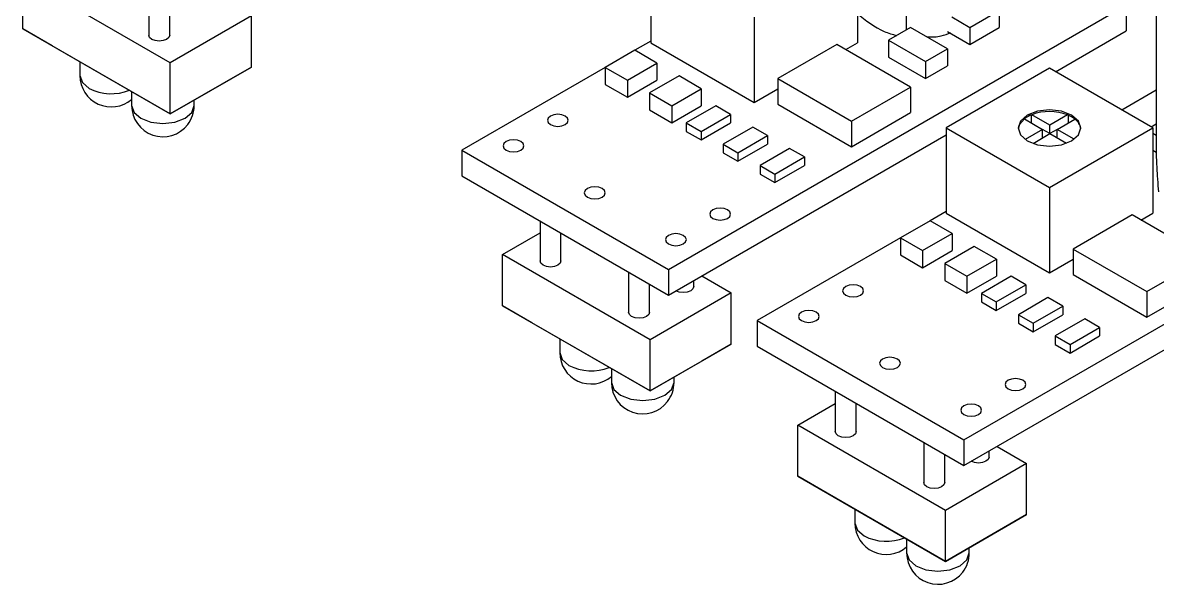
# Model space of a CAD drawing. Header units: millimetres. Extents: x 53 to 380, y 29 to 265.
# Drawn here: x 252.91 to 280.09, y 38.24 to 51.69 of the extents above; entities that cross this region are included whole.
import ezdxf

# ---------------------------------------------------------------- set-up
doc = ezdxf.new("R2010")
doc.units = ezdxf.units.MM

msp = doc.modelspace()

# ---------------------------------------------------------------- linework, layer by layer
at = {"color": 7, "linetype": 'Continuous', "lineweight": 25}
for p, q in [((274.0735, 60.4577), (274.0735, 51.5178)), ((280.0576, 57.0031), (280.0576, 48.5592)), ((267.9555, 53.2521), (267.9555, 51.2107)), ((272.9053, 53.2521), (272.9053, 51.2107)), ((256.4474, 50.7307), (252.9118, 52.7717)), ((252.9118, 51.5469), (252.9118, 52.7717)), ((255.9322, 52.355), (255.9322, 51.3941)), ((256.4322, 51.3941), (256.4322, 52.0664)), ((268.3798, 45.7816), (279.34, 52.1088)), ((275.5923, 51.5782), (276.2994, 51.9864)), ((276.2994, 51.9864), (276.2994, 51.5781)), ((279.34, 52.1088), (279.34, 51.4964)), ((258.3919, 51.8533), (256.4474, 50.7307)), ((258.3919, 50.6285), (258.3919, 51.8533)), ((270.4304, 51.8234), (270.4304, 49.782)), ((275.1603, 51.8276), (275.5923, 51.5782)), ((252.9118, 51.5469), (256.4474, 49.5059)), ((253.6189, 51.1387), (252.9118, 51.5469)), ((274.1781, 51.5782), (273.6477, 51.272)), ((275.062, 51.0679), (274.1781, 51.5782)), ((275.062, 51.4761), (275.5923, 51.1699)), ((275.5923, 51.5782), (275.5923, 51.1699)), ((275.5923, 51.1699), (276.2994, 51.5781)), ((277.6433, 50.5169), (279.34, 51.4964)), ((256.4474, 49.5058), (253.6189, 51.1387)), ((267.9555, 51.2515), (267.5707, 51.0294)), ((267.9555, 51.2107), (270.4304, 49.782)), ((272.4103, 51.17), (270.9961, 50.3536)), ((274.1781, 50.1495), (272.4103, 51.17)), ((272.6225, 51.0475), (272.9053, 51.2107)), ((273.6477, 51.272), (273.6477, 50.8638)), ((273.6477, 51.272), (274.5316, 50.7618)), ((267.5706, 51.0294), (266.8635, 50.6212)), ((268.1009, 50.7232), (267.5706, 51.0294)), ((273.6477, 50.8638), (274.5316, 50.3535)), ((274.5316, 50.7618), (275.062, 51.0679)), ((275.062, 51.0679), (275.062, 50.6597)), ((254.2832, 50.7552), (254.2832, 50.4242)), ((256.4474, 49.5059), (256.4474, 50.7307)), ((256.4474, 49.5059), (258.3919, 50.6285)), ((258.3919, 50.6285), (257.6848, 50.2202)), ((266.8635, 50.6211), (263.4301, 48.639)), ((266.8635, 50.6212), (266.8635, 50.2129)), ((266.8635, 50.6212), (267.3938, 50.315)), ((267.3938, 50.315), (268.1009, 50.7232)), ((268.1009, 50.7232), (268.1009, 50.315)), ((274.5316, 50.7618), (274.5316, 50.3535)), ((274.5316, 50.3535), (275.062, 50.6597)), ((277.5015, 50.5988), (275.0266, 49.17)), ((279.9764, 49.17), (277.5015, 50.5988)), ((267.3938, 49.9068), (268.1009, 50.315)), ((267.3938, 50.315), (267.3938, 49.9068)), ((268.6313, 50.4171), (267.9242, 50.0089)), ((269.1616, 50.1109), (268.6313, 50.4171)), ((270.9961, 50.3536), (270.9961, 49.7412)), ((270.9961, 50.3536), (272.7639, 49.3331)), ((255.5206, 50.0409), (255.5206, 49.7098)), ((257.6848, 50.2202), (256.4474, 49.5058)), ((266.8635, 50.2129), (267.3938, 49.9068)), ((267.9242, 50.0089), (267.9242, 49.6006)), ((267.9242, 50.0089), (268.4545, 49.7027)), ((268.4545, 49.7027), (269.1616, 50.1109)), ((269.1616, 50.1109), (269.1616, 49.7027)), ((270.4304, 49.782), (270.9961, 50.1086)), ((272.7639, 49.3331), (274.1781, 50.1495)), ((274.1781, 50.1495), (274.1781, 49.5371)), ((280.0576, 50.0738), (279.2342, 49.5985)), ((257.0206, 49.7098), (257.0206, 49.8368)), ((270.9961, 49.7412), (272.7639, 48.7207)), ((256.4474, 49.5058), (256.4474, 49.5059)), ((267.9242, 49.6006), (268.4545, 49.2945)), ((268.4545, 49.2945), (269.1616, 49.7027)), ((268.4545, 49.7027), (268.4545, 49.2945)), ((269.5112, 49.7004), (268.8041, 49.2922)), ((269.1576, 49.0881), (269.8647, 49.4963)), ((269.8647, 49.4963), (269.5112, 49.7004)), ((269.8647, 49.4963), (269.8647, 49.2922)), ((272.7639, 48.7207), (274.1781, 49.5371)), ((277.0721, 49.2902), (277.0721, 49.4842)), ((277.514, 49.2392), (277.0825, 49.4883)), ((277.9353, 49.4824), (277.514, 49.2392)), ((277.956, 49.2902), (277.956, 49.4736)), ((268.8041, 49.2922), (268.8041, 49.0881)), ((268.8041, 49.2922), (269.1576, 49.0881)), ((269.1576, 48.884), (269.8647, 49.2922)), ((270.3951, 49.1901), (269.688, 48.7819)), ((270.7486, 48.986), (270.3951, 49.1901)), ((272.7639, 49.3331), (272.7639, 48.7207)), ((276.9013, 49.3888), (277.3372, 49.1371)), ((277.514, 49.0351), (277.514, 49.2392)), ((277.6908, 49.1371), (278.1123, 49.3805)), ((280.0576, 49.2575), (279.9412, 49.1903)), ((268.3798, 45.1692), (275.0266, 49.0063)), ((268.8041, 49.0881), (269.1576, 48.884)), ((269.1576, 49.0881), (269.1576, 48.884)), ((270.0415, 48.5778), (270.7486, 48.986)), ((270.7486, 48.986), (270.7486, 48.7819)), ((275.0266, 49.17), (275.0266, 47.1287)), ((275.0266, 49.17), (277.5015, 47.7413)), ((277.3372, 49.1371), (276.9202, 48.8964)), ((277.1088, 48.8012), (277.514, 49.0351)), ((277.514, 49.0351), (277.3372, 49.1371)), ((277.3372, 48.933), (277.3372, 49.1371)), ((277.5015, 47.7413), (279.9764, 49.17)), ((277.6908, 49.1371), (277.514, 49.0351)), ((277.514, 49.0351), (277.9095, 48.8068)), ((277.6908, 48.933), (277.6908, 49.1371)), ((278.0938, 48.9045), (277.6908, 49.1371)), ((279.9764, 49.17), (279.9764, 47.1287)), ((279.9764, 49.0473), (280.0576, 49.0004)), ((269.688, 48.7819), (269.688, 48.5778)), ((269.688, 48.7819), (270.0415, 48.5778)), ((270.0415, 48.3737), (270.7486, 48.7819)), ((271.2789, 48.6799), (270.5718, 48.2717)), ((271.6325, 48.4758), (271.2789, 48.6799)), ((263.4301, 48.639), (263.4301, 48.0266)), ((263.4301, 48.639), (268.3798, 45.7816)), ((269.688, 48.5778), (270.0415, 48.3737)), ((270.0415, 48.5778), (270.0415, 48.3737)), ((270.9254, 48.0676), (271.6325, 48.4758)), ((271.6325, 48.4758), (271.6325, 48.2717)), ((279.9764, 48.639), (280.0576, 48.5921)), ((270.5718, 48.2717), (270.5718, 48.0676)), ((270.5718, 48.2717), (270.9254, 48.0676)), ((270.9254, 47.8635), (271.6325, 48.2717)), ((263.4301, 48.0266), (268.3798, 45.1692)), ((270.5718, 48.0676), (270.9254, 47.8635)), ((270.9254, 48.0676), (270.9254, 47.8635)), ((275.4509, 41.6996), (286.411, 48.0267)), ((277.5015, 47.7413), (277.5015, 45.7)), ((275.4509, 41.0872), (286.411, 47.4143)), ((275.0266, 47.1695), (274.6417, 46.9473)), ((275.0266, 47.1287), (277.5015, 45.7)), ((279.4814, 47.088), (278.0672, 46.2716)), ((281.2491, 46.0675), (279.4814, 47.088)), ((279.6936, 46.9655), (279.9764, 47.1287)), ((265.3014, 46.9463), (265.3014, 45.9853)), ((274.6417, 46.9474), (273.9346, 46.5392)), ((275.172, 46.6412), (274.6417, 46.9474)), ((264.4023, 46.1384), (265.3014, 46.6574)), ((265.8014, 45.9853), (265.8014, 46.6577)), ((273.9346, 46.5391), (270.5011, 44.557)), ((273.9346, 46.5392), (273.9346, 46.1309)), ((273.9346, 46.5392), (274.4649, 46.233)), ((274.4649, 46.233), (275.172, 46.6412)), ((275.172, 46.6412), (275.172, 46.2329)), ((274.4649, 46.233), (274.4649, 45.8247)), ((274.4649, 45.8247), (275.172, 46.2329)), ((275.7023, 46.3351), (274.9952, 45.9268)), ((276.2327, 46.0289), (275.7023, 46.3351)), ((278.0672, 46.2716), (278.0672, 45.6591)), ((278.0672, 46.2716), (279.8349, 45.251)), ((267.9379, 44.0974), (264.4023, 46.1384)), ((264.4023, 44.9136), (264.4023, 46.1384)), ((273.9346, 46.1309), (274.4649, 45.8247)), ((274.9952, 45.9268), (274.9952, 45.5186)), ((274.9952, 45.9268), (275.5256, 45.6207)), ((275.5256, 45.6207), (276.2327, 46.0289)), ((276.2327, 46.0289), (276.2327, 45.6206)), ((277.5015, 45.7), (278.0672, 46.0265)), ((279.8349, 45.251), (281.2491, 46.0675)), ((267.4227, 45.7217), (267.4227, 44.7607)), ((268.3798, 45.7816), (268.3798, 45.1692)), ((278.0672, 45.6591), (279.8349, 44.6386)), ((267.9227, 44.7607), (267.9227, 45.4331)), ((268.9834, 45.373), (268.9834, 45.5176)), ((269.1751, 45.6283), (269.8824, 45.22)), ((274.9952, 45.5186), (275.5256, 45.2124)), ((275.5256, 45.6207), (275.5256, 45.2124)), ((275.5256, 45.2124), (276.2327, 45.6206)), ((276.5822, 45.6184), (275.8751, 45.2102)), ((276.2287, 45.0061), (276.9358, 45.4143)), ((276.9358, 45.4143), (276.5822, 45.6184)), ((276.9358, 45.4143), (276.9358, 45.2101)), ((279.8349, 44.6386), (281.2491, 45.455)), ((269.8824, 45.22), (267.9379, 44.0974)), ((269.8824, 43.9952), (269.8824, 45.22)), ((275.8751, 45.2102), (275.8751, 45.006)), ((275.8751, 45.2102), (276.2287, 45.0061)), ((276.2287, 44.8019), (276.9358, 45.2101)), ((277.4661, 45.1081), (276.759, 44.6999)), ((277.8197, 44.904), (277.4661, 45.1081)), ((279.8349, 45.251), (279.8349, 44.6386)), ((264.4023, 44.9136), (267.9379, 42.8726)), ((265.1094, 44.5053), (264.4023, 44.9136)), ((275.8751, 45.006), (276.2287, 44.8019)), ((276.2287, 45.0061), (276.2287, 44.8019)), ((277.1126, 44.4958), (277.8197, 44.904)), ((277.8197, 44.904), (277.8197, 44.6999)), ((276.759, 44.6999), (276.759, 44.4958)), ((276.759, 44.6999), (277.1126, 44.4958)), ((277.1126, 44.2917), (277.8197, 44.6999)), ((278.35, 44.5979), (277.6429, 44.1897)), ((278.7036, 44.3938), (278.35, 44.5979)), ((267.9379, 42.8725), (265.1094, 44.5053)), ((270.5011, 44.557), (270.5011, 43.9446)), ((270.5011, 44.557), (275.4509, 41.6996)), ((276.759, 44.4958), (277.1126, 44.2917)), ((277.1126, 44.4958), (277.1126, 44.2917)), ((277.9965, 43.9855), (278.7036, 44.3938)), ((278.7036, 44.3938), (278.7036, 44.1896)), ((265.7736, 44.1219), (265.7736, 43.7909)), ((267.9379, 42.8726), (267.9379, 44.0974)), ((277.6429, 44.1897), (277.6429, 43.9855)), ((277.6429, 44.1897), (277.9965, 43.9855)), ((277.9965, 43.7814), (278.7036, 44.1896)), ((267.9379, 42.8726), (269.8824, 43.9952)), ((269.8824, 43.9952), (269.1753, 43.5869)), ((270.5011, 43.9446), (275.4509, 41.0872)), ((277.6429, 43.9855), (277.9965, 43.7814)), ((277.9965, 43.9855), (277.9965, 43.7814)), ((269.1753, 43.5869), (267.9379, 42.8725)), ((267.0111, 43.4075), (267.0111, 43.0765)), ((268.5111, 43.0765), (268.5111, 43.2034)), ((267.9379, 42.8725), (267.9379, 42.8726)), ((272.3724, 42.8643), (272.3724, 41.9033)), ((271.4734, 42.0564), (272.3724, 42.5754)), ((272.8724, 41.9033), (272.8724, 42.5757)), ((275.0089, 40.0154), (271.4734, 42.0564)), ((271.4734, 40.8316), (271.4734, 42.0564)), ((274.4938, 41.6397), (274.4938, 40.6787)), ((275.4509, 41.6996), (275.4509, 41.0872)), ((274.9938, 40.6787), (274.9938, 41.351)), ((276.0544, 41.291), (276.0544, 41.4356)), ((276.2461, 41.5463), (276.9535, 41.1379)), ((276.9535, 41.1379), (275.0089, 40.0154)), ((276.9535, 39.9131), (276.9535, 41.1379)), ((271.4734, 40.8316), (275.0089, 38.7906)), ((272.1805, 40.4233), (271.4734, 40.8316)), ((275.0089, 38.7905), (272.1805, 40.4233)), ((272.8447, 40.0399), (272.8447, 39.7088)), ((275.0089, 38.7906), (275.0089, 40.0154)), ((275.0089, 38.7906), (276.9535, 39.9131)), ((276.9535, 39.9131), (276.2464, 39.5048)), ((276.2464, 39.5048), (275.0089, 38.7905)), ((274.0822, 39.3255), (274.0822, 38.9945)), ((275.5822, 38.9945), (275.5822, 39.1214)), ((275.0089, 38.7905), (275.0089, 38.7906))]:
    msp.add_line(p, q, dxfattribs=at)
at = {"color": 7, "linetype": 'Continuous', "lineweight": 25, "flags": 128}
for points in [[(256.4322, 51.3941), (256.4132, 51.3388), (256.359, 51.292), (256.2779, 51.2607), (256.1822, 51.2497), (256.0865, 51.2607), (256.0054, 51.292), (255.9512, 51.3388), (255.9322, 51.3941)], [(265.5514, 49.2513), (265.6325, 49.2201), (265.7281, 49.2091), (265.8238, 49.2201), (265.9049, 49.2513), (265.9591, 49.2982), (265.9781, 49.3534), (265.9591, 49.4086), (265.9049, 49.4554), (265.8238, 49.4867), (265.7281, 49.4977), (265.6325, 49.4867), (265.5514, 49.4554), (265.4972, 49.4086), (265.4782, 49.3534), (265.4972, 49.2982), (265.5514, 49.2513)], [(276.9712, 48.8639), (277.2145, 48.77), (277.5015, 48.7371), (277.7885, 48.77), (278.0318, 48.8639), (278.1944, 49.0043), (278.2515, 49.17), (278.1944, 49.3357), (278.0318, 49.4762), (277.7885, 49.57), (277.5015, 49.603), (277.2145, 49.57), (276.9711, 49.4762), (276.8086, 49.3357), (276.7515, 49.17), (276.8086, 49.0043), (276.9712, 48.8639)], [(276.9013, 49.3888), (276.7819, 49.2513), (276.7523, 49.1496)], [(264.4907, 48.639), (264.5718, 48.6078), (264.6675, 48.5968), (264.7632, 48.6078), (264.8443, 48.639), (264.8985, 48.6859), (264.9175, 48.7411), (264.8985, 48.7963), (264.8443, 48.8431), (264.7632, 48.8744), (264.6675, 48.8854), (264.5718, 48.8744), (264.4907, 48.8431), (264.4365, 48.7963), (264.4175, 48.7411), (264.4365, 48.6859), (264.4907, 48.639)], [(266.4353, 47.5165), (266.5164, 47.4852), (266.612, 47.4742), (266.7077, 47.4852), (266.7888, 47.5165), (266.843, 47.5633), (266.862, 47.6185), (266.843, 47.6738), (266.7888, 47.7206), (266.7077, 47.7519), (266.612, 47.7629), (266.5164, 47.7519), (266.4353, 47.7206), (266.3811, 47.6738), (266.362, 47.6185), (266.3811, 47.5633), (266.4353, 47.5165)], [(269.4405, 47.0062), (269.5216, 46.9749), (269.6172, 46.964), (269.7129, 46.9749), (269.794, 47.0062), (269.8482, 47.053), (269.8672, 47.1083), (269.8482, 47.1635), (269.794, 47.2103), (269.7129, 47.2416), (269.6172, 47.2526), (269.5216, 47.2416), (269.4405, 47.2103), (269.3863, 47.1635), (269.3672, 47.1083), (269.3863, 47.053), (269.4405, 47.0062)], [(268.3798, 46.3939), (268.4609, 46.3626), (268.5566, 46.3516), (268.6523, 46.3626), (268.7334, 46.3939), (268.7875, 46.4407), (268.8066, 46.496), (268.7876, 46.5512), (268.7334, 46.598), (268.6523, 46.6293), (268.5566, 46.6403), (268.4609, 46.6293), (268.3798, 46.598), (268.3256, 46.5512), (268.3066, 46.496), (268.3256, 46.4407), (268.3798, 46.3939)], [(265.8014, 45.9853), (265.7823, 45.9301), (265.7281, 45.8833), (265.647, 45.852), (265.5514, 45.841), (265.4557, 45.852), (265.3746, 45.8833), (265.3204, 45.9301), (265.3014, 45.9853)], [(272.6224, 45.1693), (272.7036, 45.138), (272.7992, 45.127), (272.8949, 45.138), (272.976, 45.1693), (273.0302, 45.2161), (273.0492, 45.2714), (273.0302, 45.3266), (272.976, 45.3734), (272.8949, 45.4047), (272.7992, 45.4157), (272.7036, 45.4047), (272.6224, 45.3734), (272.5682, 45.3266), (272.5492, 45.2714), (272.5683, 45.2161), (272.6224, 45.1693)], [(268.9834, 45.373), (268.9643, 45.3178), (268.9101, 45.271), (268.829, 45.2397), (268.7334, 45.2287), (268.6377, 45.2397), (268.5566, 45.271), (268.5564, 45.2711)], [(267.9227, 44.7607), (267.9037, 44.7055), (267.8495, 44.6587), (267.7684, 44.6274), (267.6727, 44.6164), (267.577, 44.6274), (267.4959, 44.6587), (267.4417, 44.7055), (267.4227, 44.7607), (267.4227, 44.7607)], [(271.5618, 44.557), (271.6429, 44.5257), (271.7386, 44.5147), (271.8342, 44.5257), (271.9153, 44.557), (271.9695, 44.6038), (271.9886, 44.6591), (271.9695, 44.7143), (271.9153, 44.7611), (271.8342, 44.7924), (271.7386, 44.8034), (271.6429, 44.7924), (271.5618, 44.7611), (271.5076, 44.7143), (271.4886, 44.6591), (271.5076, 44.6038), (271.5618, 44.557)], [(273.5063, 43.4344), (273.5874, 43.4032), (273.6831, 43.3922), (273.7788, 43.4032), (273.8599, 43.4344), (273.9141, 43.4813), (273.9331, 43.5365), (273.9141, 43.5917), (273.8599, 43.6385), (273.7788, 43.6698), (273.6831, 43.6808), (273.5874, 43.6698), (273.5063, 43.6385), (273.4521, 43.5917), (273.4331, 43.5365), (273.4521, 43.4813), (273.5063, 43.4344)], [(276.5115, 42.9242), (276.5926, 42.8929), (276.6883, 42.8819), (276.784, 42.8929), (276.8651, 42.9242), (276.9193, 42.971), (276.9383, 43.0262), (276.9193, 43.0815), (276.8651, 43.1283), (276.784, 43.1596), (276.6883, 43.1706), (276.5926, 43.1596), (276.5115, 43.1283), (276.4573, 43.0815), (276.4383, 43.0262), (276.4573, 42.971), (276.5115, 42.9242)], [(275.4509, 42.3119), (275.532, 42.2806), (275.6276, 42.2696), (275.7233, 42.2806), (275.8044, 42.3119), (275.8586, 42.3587), (275.8776, 42.4139), (275.8586, 42.4692), (275.8044, 42.516), (275.7233, 42.5473), (275.6276, 42.5583), (275.532, 42.5473), (275.4509, 42.516), (275.3967, 42.4692), (275.3776, 42.4139), (275.3967, 42.3587), (275.4509, 42.3119)], [(272.8724, 41.9033), (272.8534, 41.8481), (272.7992, 41.8013), (272.7181, 41.77), (272.6224, 41.759), (272.5268, 41.77), (272.4457, 41.8013), (272.3915, 41.8481), (272.3724, 41.9033)], [(276.0544, 41.291), (276.0354, 41.2358), (275.9812, 41.189), (275.9001, 41.1577), (275.8044, 41.1467), (275.7088, 41.1577), (275.6276, 41.1889), (275.6274, 41.1891)], [(274.9938, 40.6787), (274.9747, 40.6235), (274.9205, 40.5766), (274.8394, 40.5454), (274.7438, 40.5344), (274.6481, 40.5454), (274.567, 40.5766), (274.5128, 40.6235), (274.4938, 40.6787)]]:
    msp.add_lwpolyline(points, dxfattribs=at)
at = {"color": 8, "linetype": 'Continuous', "lineweight": 25, "flags": 128}
for points in [[(254.2832, 50.4242), (254.3403, 50.2585), (254.5028, 50.118)], [(255.5206, 49.7098), (255.5777, 49.5442), (255.7403, 49.4037)], [(255.7403, 49.4037), (255.9836, 49.3098), (256.2706, 49.2769), (256.5576, 49.3098), (256.8009, 49.4037), (256.9635, 49.5442), (257.0206, 49.7098)], [(265.7736, 43.7909), (265.8307, 43.6252), (265.9933, 43.4847)], [(267.0111, 43.0765), (267.0682, 42.9108), (267.2308, 42.7704)], [(267.2308, 42.7704), (267.4741, 42.6765), (267.7611, 42.6436), (268.0481, 42.6765), (268.2914, 42.7704), (268.454, 42.9108), (268.5111, 43.0765)], [(272.8447, 39.7088), (272.9018, 39.5432), (273.0644, 39.4027)], [(274.0822, 38.9945), (274.1392, 38.8288), (274.3018, 38.6883)], [(274.3018, 38.6883), (274.5451, 38.5945), (274.8322, 38.5615), (275.1192, 38.5945), (275.3625, 38.6883), (275.5251, 38.8288), (275.5822, 38.9945)]]:
    msp.add_lwpolyline(points, dxfattribs=at)
at = {"color": 7, "linetype": 'Continuous', "lineweight": 25}
for centre, radius, start, end in [((255.0332, 50.4242), 0.75, 180, 310.53526), ((256.2706, 49.7098), 0.75, 180, 322.26881), ((256.2706, 49.7098), 0.75, 322.26881, 0), ((277.3402, 48.804), 0.7312, 110.63945, 126.89344), ((277.501, 48.3531), 1.2099, 68.96606, 110.239), ((277.6751, 48.826), 0.7061, 51.74492, 68.37572), ((277.9149, 49.1053), 0.3387, 7.52647, 54.35133), ((266.5236, 43.7909), 0.75, 180, 310.53526), ((267.7611, 43.0765), 0.75, 180, 322.26881), ((267.7611, 43.0765), 0.75, 322.26881, 0), ((273.5947, 39.7088), 0.75, 180, 310.53526), ((274.8322, 38.9945), 0.75, 180, 322.26881), ((274.8322, 38.9945), 0.75, 322.26881, 0)]:
    msp.add_arc(centre, radius, start, end, dxfattribs=at)
at = {"color": 8, "linetype": 'Continuous', "lineweight": 25}
for centre, start, end in [((255.037, 51.1621), 242.90526, 291.55326), ((266.5275, 44.5288), 242.90517, 291.55338), ((273.5985, 40.4467), 242.90517, 291.55338)]:
    msp.add_arc(centre, 1.1727, start, end, dxfattribs=at)
at = {"color": 7, "linetype": 'Continuous', "lineweight": 25}
for points, knots in [([(272.8825, 51.9188), (273.1035, 51.7474), (273.4249, 51.4982), (273.7438, 51.4119), (273.8435, 51.385)], [0, 0, 0, 0, 0.6876372, 1, 1, 1, 1]), ([(274.5762, 51.3484), (274.6881, 51.348), (274.8762, 51.3473), (275.0629, 51.4211), (275.1386, 51.451)], [0, 0, 0, 0, 0.5947616, 1, 1, 1, 1]), ([(280.0576, 48.5592), (280.0678, 48.3355), (280.0862, 47.9319), (280.1045, 47.7313), (280.1127, 47.6419)], [0, 0, 0, 0, 0.5544652, 1, 1, 1, 1])]:
    msp.add_open_spline(points, degree=3, knots=knots, dxfattribs=at)

doc.saveas('drawing.dxf')
